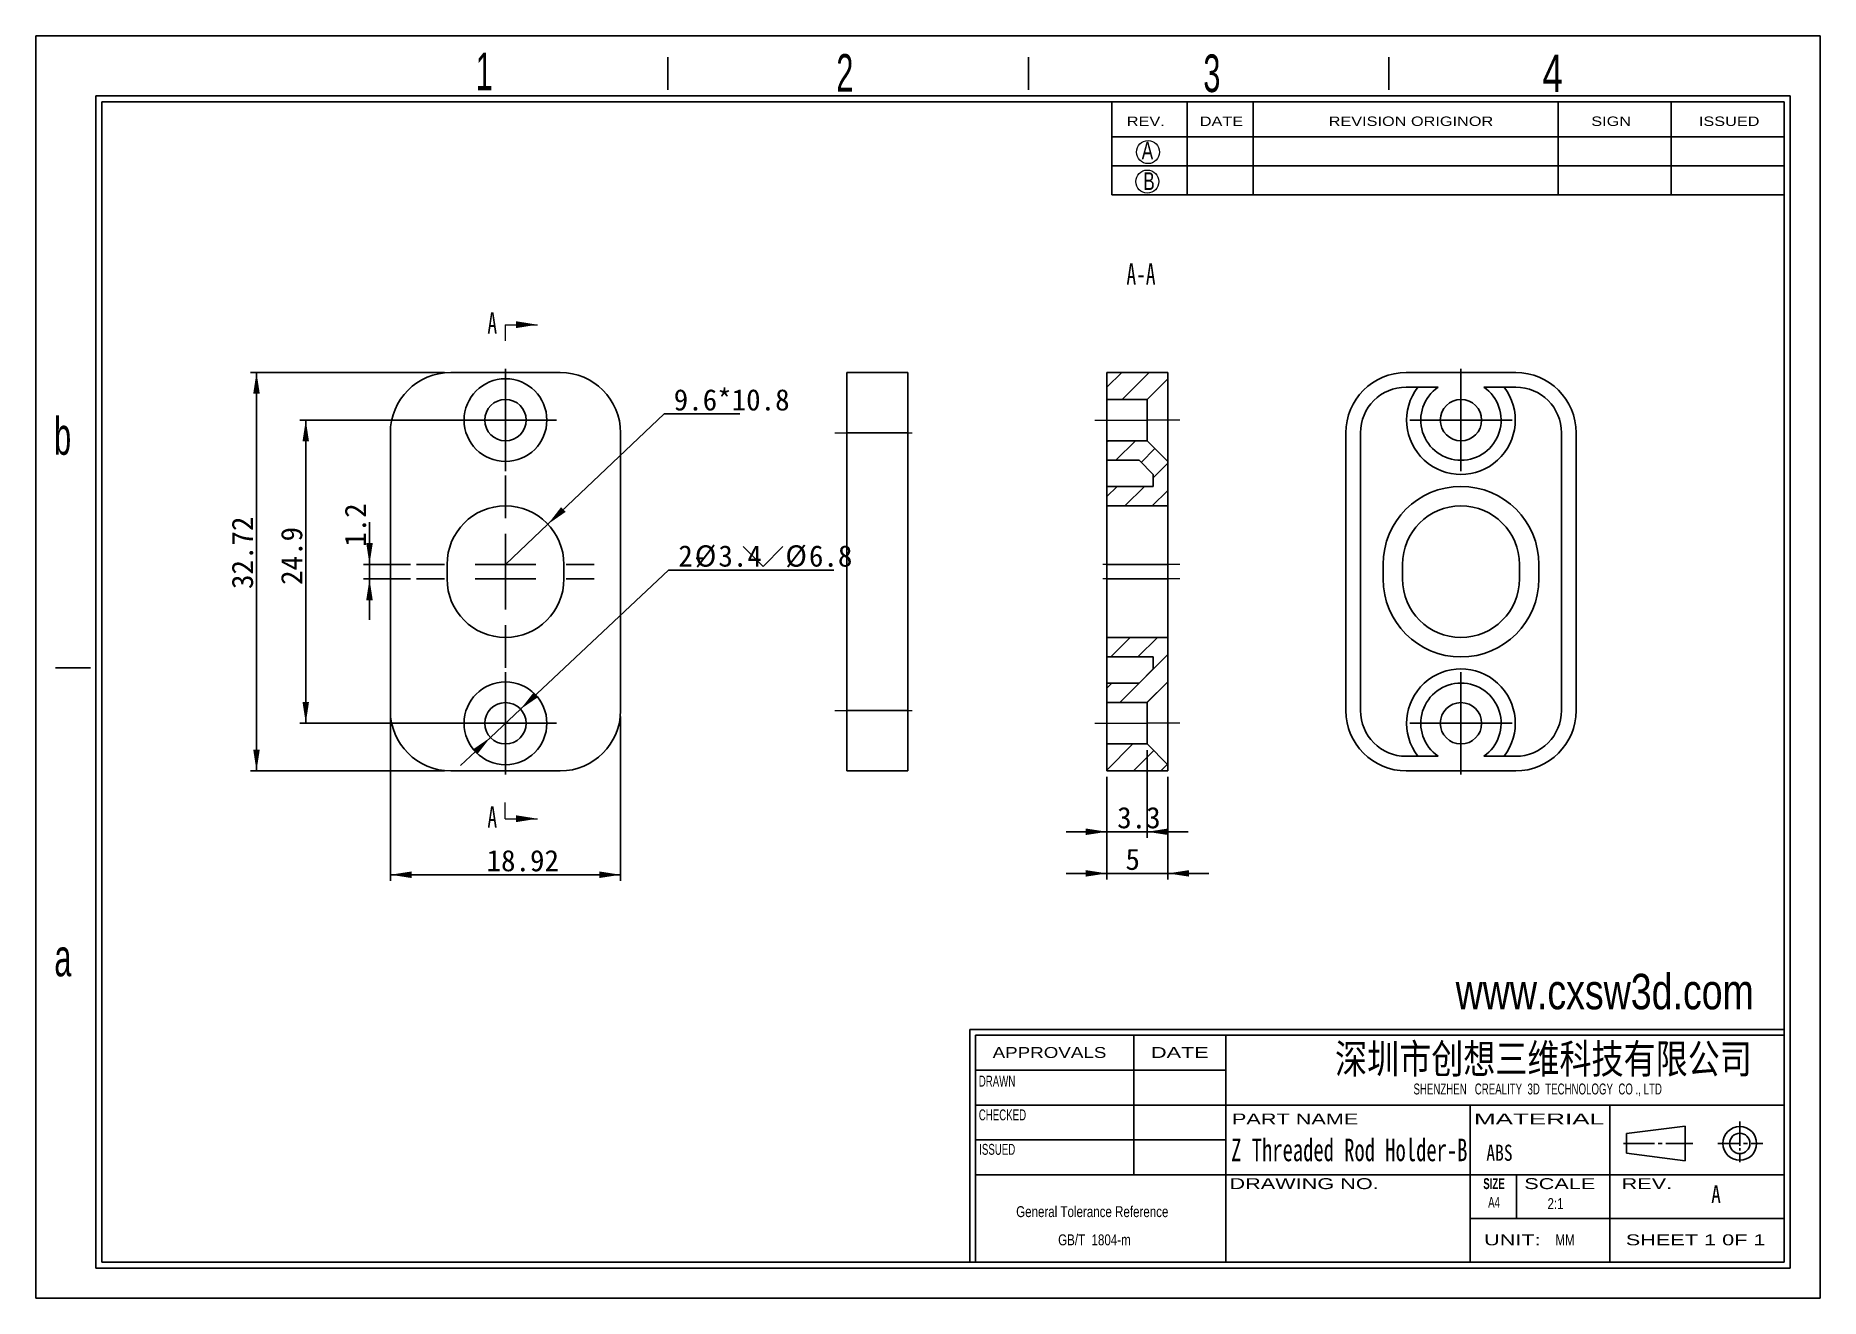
# Model space of a CAD drawing. Header units: millimetres. Extents: x 2 to 295, y 1 to 209.
import ezdxf

# ---------------------------------------------------------------- set-up
doc = ezdxf.new("R2010")
doc.units = ezdxf.units.MM
doc.linetypes.add('CENTER', pattern=[10.16, 6.35, -1.27, 1.27, -1.27])
doc.linetypes.add('CENTERX2', pattern=[20.32, 12.7, -2.54, 2.54, -2.54])
doc.layers.add('DIM', color=5, linetype='Continuous')
doc.layers.add('SLD-0', color=179, linetype='Continuous')
doc.layers.add('中心线', color=1, linetype='CENTER', lineweight=25)
doc.styles.add('SLDTEXTSTYLE0', font='arial.ttf', dxfattribs={"width": 0.7584})
doc.styles.add('SLDTEXTSTYLE1', font='arial.ttf', dxfattribs={"width": 0.63516})
doc.styles.add('SLDTEXTSTYLE10', font='', dxfattribs={"width": 0.8})
doc.styles.add('SLDTEXTSTYLE11', font='', dxfattribs={"width": 0.67})
doc.styles.add('SLDTEXTSTYLE12', font='')
doc.styles.add('SLDTEXTSTYLE13', font='', dxfattribs={"width": 0.67})
doc.styles.add('SLDTEXTSTYLE2', font='GOTHIC.TTF', dxfattribs={"width": 0.7304})
doc.styles.add('SLDTEXTSTYLE3', font='GOTHIC.TTF', dxfattribs={"width": 0.61171})
doc.styles.add('SLDTEXTSTYLE4', font='arialbd.ttf', dxfattribs={"width": 0.63516})
doc.styles.add('SLDTEXTSTYLE5', font='arial.ttf', dxfattribs={"width": 1.422})
doc.styles.add('SLDTEXTSTYLE6', font='arial.ttf', dxfattribs={"width": 1.2324})
doc.styles.add('SLDTEXTSTYLE7', font='arial.ttf', dxfattribs={"width": 1.7064})
doc.styles.add('SLDTEXTSTYLE8', font='', dxfattribs={"width": 0.8, "bigfont": 'bigfont'})
doc.styles.add('SLDTEXTSTYLE9', font='', dxfattribs={"width": 0.8})
doc.styles.get('SLDTEXTSTYLE10').set_extended_font_data('宋体', bold=True)
doc.styles.get('SLDTEXTSTYLE11').set_extended_font_data('宋体')
doc.styles.get('SLDTEXTSTYLE12').set_extended_font_data('宋体')
doc.styles.get('SLDTEXTSTYLE13').set_extended_font_data('仿宋_GB2312')
doc.styles.get('SLDTEXTSTYLE8').set_extended_font_data('宋体', bold=True)
doc.styles.get('SLDTEXTSTYLE9').set_extended_font_data('宋体')
doc.dimstyles.new('SLDDIMSTYLE0', dxfattribs={"dimtxt": 3.5, "dimasz": 3.5, "dimexe": 0, "dimexo": 0.0625, "dimgap": 0.875, "dimtad": 2, "dimlfac": 0.5, "dimrnd": 1e-09, "dimzin": 12, "dimdsep": 46, "dimtxsty": 'SLDTEXTSTYLE11', "dimsah": 1, "dimcen": 0.09, "dimadec": 0, "dimazin": 3, "dimtfac": 1, "dimtofl": 0, "dimtmove": 0, "dimatfit": 3, "dimfxl": 0, "dimfrac": 2, "dimtolj": 1, "dimtzin": 12, "dimarcsym": 0})
doc.dimstyles.new('SLDDIMSTYLE1', dxfattribs={"dimtxt": 3.5, "dimasz": 3.5, "dimexe": 0, "dimexo": 0.0625, "dimgap": 0.875, "dimtad": 0, "dimtih": 1, "dimtoh": 1, "dimlfac": 0.5, "dimrnd": 1e-09, "dimzin": 12, "dimdsep": 46, "dimtxsty": 'SLDTEXTSTYLE11', "dimsah": 1, "dimcen": 0, "dimadec": 0, "dimazin": 3, "dimtfac": 1, "dimtofl": 0, "dimtmove": 0, "dimatfit": 3, "dimfxl": 0, "dimfrac": 2, "dimtolj": 1, "dimtzin": 12, "dimarcsym": 0})
doc.dimstyles.new('SLDDIMSTYLE2', dxfattribs={"dimtxt": 3.5, "dimasz": 3.5, "dimexe": 0, "dimexo": 0.0625, "dimgap": 0.875, "dimtad": 2, "dimlfac": 0.5, "dimrnd": 1e-09, "dimzin": 12, "dimdsep": 46, "dimtxsty": 'SLDTEXTSTYLE11', "dimsah": 1, "dimcen": 0.09, "dimadec": 0, "dimazin": 3, "dimtfac": 1, "dimtmove": 0, "dimatfit": 0, "dimfxl": 0, "dimfrac": 2, "dimtolj": 1, "dimtzin": 12, "dimarcsym": 0})
doc.dimstyles.new('SLDDIMSTYLE3', dxfattribs={"dimtxt": 3.5, "dimasz": 3.5, "dimexe": 0, "dimexo": 0.0625, "dimgap": 0.875, "dimtad": 0, "dimtih": 1, "dimtoh": 1, "dimlfac": 0.5, "dimrnd": 1e-09, "dimzin": 12, "dimdsep": 46, "dimtxsty": 'SLDTEXTSTYLE11', "dimsah": 1, "dimcen": 0, "dimadec": 0, "dimazin": 3, "dimtfac": 1, "dimtmove": 0, "dimatfit": 3, "dimfxl": 0, "dimfrac": 2, "dimtolj": 1, "dimtzin": 12, "dimarcsym": 0})

# ---------------------------------------------------------------- blocks, each defined once
blk = doc.blocks.new('SW_NOTE_0')
at = {"layer": 'SLD-0', "color": 0, "char_height": 1.7927, "attachment_point": 2, "style": 'SLDTEXTSTYLE0'}
for s, insert in [('General Tolerance Reference ', (13.02, 2.31)), (' GB/T  1804-m', (13.11, -2.32))]:
    blk.add_mtext(s, dxfattribs=dict(at, insert=insert))
blk = doc.blocks.new('_D')
at = {"layer": 'DIM'}
for p, q in [((69.02, 153.36), (37.1, 153.36)), ((38.1, 87.92), (38.1, 153.36)), ((69.02, 87.92), (37.1, 87.92))]:
    blk.add_line(p, q, dxfattribs=at)
for points in [[(38.1, 153.36), (37.56, 149.86), (38.64, 149.86)], [(38.1, 87.92), (38.64, 91.42), (37.56, 91.42)]]:
    blk.add_solid(points, dxfattribs=at)
at = {"layer": 'DIM', "insert": (34.03, 117.79), "char_height": 3.5, "attachment_point": 1, "rotation": 90, "style": 'SLDTEXTSTYLE12'}
blk.add_mtext('32.72', dxfattribs=at)
blk = doc.blocks.new('_D_1')
at = {"layer": 'DIM'}
for p, q in [((60.1, 96.84), (60.1, 69.86)), ((97.94, 96.84), (97.94, 69.86)), ((60.1, 70.86), (97.94, 70.86))]:
    blk.add_line(p, q, dxfattribs=at)
for points in [[(60.1, 70.86), (63.6, 70.32), (63.6, 71.4)], [(97.94, 70.86), (94.44, 71.4), (94.44, 70.32)]]:
    blk.add_solid(points, dxfattribs=at)
at = {"layer": 'DIM', "insert": (75.91, 74.93), "char_height": 3.5, "attachment_point": 1, "style": 'SLDTEXTSTYLE12'}
blk.add_mtext('18.92', dxfattribs=at)
blk = doc.blocks.new('_D_2')
at = {"layer": 'DIM'}
for p, q in [((78.02, 145.54), (45.2, 145.54)), ((46.2, 95.74), (46.2, 145.54)), ((78.02, 95.74), (45.2, 95.74))]:
    blk.add_line(p, q, dxfattribs=at)
for points in [[(46.2, 145.54), (45.66, 142.04), (46.73, 142.04)], [(46.2, 95.74), (46.73, 99.24), (45.66, 99.24)]]:
    blk.add_solid(points, dxfattribs=at)
at = {"layer": 'DIM', "insert": (42.12, 118.47), "char_height": 3.5, "attachment_point": 1, "rotation": 90, "style": 'SLDTEXTSTYLE12'}
blk.add_mtext('24.9', dxfattribs=at)
blk = doc.blocks.new('_D_3')
at = {"layer": 'DIM'}
for p, q in [((85.99, 128.44), (105.09, 146.54)), ((105.09, 146.54), (117.56, 146.54)), ((79.02, 121.84), (85.99, 128.44))]:
    blk.add_line(p, q, dxfattribs=at)
blk.add_solid([(85.99, 128.44), (88.9, 130.46), (88.16, 131.24)], dxfattribs=at)
at = {"layer": 'DIM', "insert": (106.67, 150.62), "char_height": 3.5, "attachment_point": 1, "style": 'SLDTEXTSTYLE12'}
blk.add_mtext('9.6*10.8', dxfattribs=at)
blk = doc.blocks.new('_D_4')
at = {"layer": 'DIM'}
for p, q in [((56.67, 121.84), (56.67, 128.8)), ((63.42, 121.84), (55.67, 121.84)), ((56.67, 121.84), (56.67, 119.44)), ((63.42, 119.44), (55.67, 119.44)), ((56.67, 119.44), (56.67, 112.71))]:
    blk.add_line(p, q, dxfattribs=at)
for points in [[(56.67, 121.84), (57.21, 125.34), (56.13, 125.34)], [(56.67, 119.44), (56.13, 115.94), (57.21, 115.94)]]:
    blk.add_solid(points, dxfattribs=at)
at = {"layer": 'DIM', "insert": (52.6, 124.72), "char_height": 3.5, "attachment_point": 1, "rotation": 90, "style": 'SLDTEXTSTYLE12'}
blk.add_mtext('1.2', dxfattribs=at)
blk = doc.blocks.new('SW_SYMBOL_HOLE_SINK')
at = {"layer": 'DIM', "color": 0}
for p, q in [((0, 875), (800, 75)), ((800, 75), (1600, 875))]:
    blk.add_line(p, q, dxfattribs=at)
blk = doc.blocks.new('_D_5')
at = {"layer": 'DIM'}
for p, q in [((81.5, 98.06), (105.83, 120.9)), ((105.83, 120.9), (132.97, 120.9)), ((76.54, 93.41), (81.5, 98.06)), ((76.54, 93.41), (71.63, 88.81))]:
    blk.add_line(p, q, dxfattribs=at)
for points in [[(81.5, 98.06), (84.42, 100.07), (83.68, 100.85)], [(76.54, 93.41), (73.62, 91.41), (74.36, 90.62)]]:
    blk.add_solid(points, dxfattribs=at)
at = {"layer": 'DIM', "xscale": 0.004072727272727273, "yscale": 0.004072727272727273, "zscale": 0.004072727272727273}
blk.add_blockref('SW_SYMBOL_HOLE_SINK', (118.09, 121.19), dxfattribs=at)
at = {"layer": 'DIM', "char_height": 3.5, "attachment_point": 1, "style": 'SLDTEXTSTYLE12'}
for s, insert in [('2-', (107.42, 124.97)), ('%%c', (110.14, 124.97)), ('3.4', (114.01, 124.97)), ('%%c', (125.02, 124.97)), ('6.8', (128.89, 124.97))]:
    blk.add_mtext(s, dxfattribs=dict(at, insert=insert))
blk = doc.blocks.new('SW_CENTERMARKSYMBOL_0')
at = {"layer": '中心线', "color": 0}
for p, q in [((0, 5), (0, 8.4)), ((0, 0), (0, 5)), ((-5, 0), (-8.4, 0)), ((0, 0), (-5, 0)), ((0, 0), (0, -5)), ((0, 0), (5, 0)), ((5, 0), (8.4, 0)), ((0, -5), (0, -8.4))]:
    blk.add_line(p, q, dxfattribs=at)
blk = doc.blocks.new('SW_CENTERMARKSYMBOL_1')
at = {"layer": '中心线', "color": 0}
for p, q in [((0, 5), (0, 8.4)), ((0, 0), (0, 5)), ((-5, 0), (-8.4, 0)), ((0, 0), (-5, 0)), ((0, 0), (0, -5)), ((0, 0), (5, 0)), ((5, 0), (8.4, 0)), ((0, -5), (0, -8.4))]:
    blk.add_line(p, q, dxfattribs=at)
blk = doc.blocks.new('SW_CENTERMARKSYMBOL_2')
at = {"layer": '中心线', "color": 0}
for p, q in [((0, 10), (0, 14.6)), ((0, 0), (0, 5)), ((-10, 0), (-14.6, 0)), ((0, 0), (-5, 0)), ((0, 0), (0, -5)), ((0, 0), (5, 0)), ((10, 0), (14.6, 0)), ((0, -10), (0, -14.6))]:
    blk.add_line(p, q, dxfattribs=at)
blk = doc.blocks.new('SW_CENTERMARKSYMBOL_3')
at = {"layer": '中心线', "color": 0}
for p, q in [((0, 10), (0, 14.6)), ((0, 0), (0, 5)), ((-10, 0), (-14.6, 0)), ((0, 0), (-5, 0)), ((0, 0), (0, -5)), ((0, 0), (5, 0)), ((10, 0), (14.6, 0)), ((0, -10), (0, -14.6))]:
    blk.add_line(p, q, dxfattribs=at)
blk = doc.blocks.new('_D_6')
at = {"layer": 'DIM'}
for p, q in [((184.47, 91.34), (184.47, 76.92)), ((177.87, 86.92), (177.87, 76.92)), ((177.87, 77.92), (171.14, 77.92)), ((177.87, 77.92), (184.47, 77.92)), ((184.47, 77.92), (191.2, 77.92))]:
    blk.add_line(p, q, dxfattribs=at)
for points in [[(177.87, 77.92), (174.37, 78.46), (174.37, 77.38)], [(184.47, 77.92), (187.97, 77.38), (187.97, 78.46)]]:
    blk.add_solid(points, dxfattribs=at)
at = {"layer": 'DIM', "insert": (179.55, 81.99), "char_height": 3.5, "attachment_point": 1, "style": 'SLDTEXTSTYLE12'}
blk.add_mtext('3.3', dxfattribs=at)
blk = doc.blocks.new('_D_7')
at = {"layer": 'DIM'}
for p, q in [((177.87, 86.92), (177.87, 70.08)), ((187.87, 86.92), (187.87, 70.08)), ((177.87, 71.08), (171.14, 71.08)), ((187.87, 71.08), (177.87, 71.08)), ((187.87, 71.08), (194.6, 71.08))]:
    blk.add_line(p, q, dxfattribs=at)
for points in [[(177.87, 71.08), (174.37, 71.62), (174.37, 70.55)], [(187.87, 71.08), (191.37, 70.55), (191.37, 71.62)]]:
    blk.add_solid(points, dxfattribs=at)
at = {"layer": 'DIM', "insert": (180.91, 75.16), "char_height": 3.5, "attachment_point": 1, "style": 'SLDTEXTSTYLE12'}
blk.add_mtext('5', dxfattribs=at)
blk = doc.blocks.new('SW_CENTERMARKSYMBOL_4')
at = {"layer": '中心线', "color": 0}
for p, q in [((0, 5), (0, 8.4)), ((0, 0), (0, 5)), ((-5, 0), (-8.4, 0)), ((0, 0), (-5, 0)), ((0, 0), (0, -5)), ((0, 0), (5, 0)), ((5, 0), (8.4, 0)), ((0, -5), (0, -8.4))]:
    blk.add_line(p, q, dxfattribs=at)
blk = doc.blocks.new('SW_CENTERMARKSYMBOL_5')
at = {"layer": '中心线', "color": 0}
for p, q in [((0, 5), (0, 8.4)), ((0, 0), (0, 5)), ((-5, 0), (-8.4, 0)), ((0, 0), (-5, 0)), ((0, 0), (0, -5)), ((0, 0), (5, 0)), ((5, 0), (8.4, 0)), ((0, -5), (0, -8.4))]:
    blk.add_line(p, q, dxfattribs=at)

msp = doc.modelspace()

# ---------------------------------------------------------------- hatches: boundary and pattern name
at = {"linetype": 'Continuous', "lineweight": 18}
h = msp.add_hatch(dxfattribs=at)
h.set_pattern_fill('ANSI31', angle=3e-322, style=0)
edge = h.paths.add_edge_path(flags=0)
edge.add_line((187.866, 153.358), (177.866, 153.358))
edge.add_line((177.866, 153.358), (177.866, 148.937))
edge.add_line((177.866, 148.937), (184.466, 148.937))
edge.add_spline(control_points=[(184.466, 148.937), (185.599, 150.071), (186.733, 151.204), (187.866, 152.338)], knot_values=[0.0131056, 0.0131056, 0.0131056, 0.0131056, 0.0154961, 0.0154961, 0.0154961, 0.0154961], weights=[1, 1, 1, 1], degree=3, periodic=0)
edge.add_line((187.866, 152.338), (187.866, 153.358))
h = msp.add_hatch(dxfattribs=at)
h.set_pattern_fill('ANSI31', angle=3e-322, style=0)
edge = h.paths.add_edge_path(flags=0)
edge.add_line((177.866, 138.939), (183.141, 138.939))
edge.add_spline(control_points=[(183.141, 138.939), (183.916, 138.163), (184.691, 137.388), (185.466, 136.613)], knot_values=[0.01463, 0.01463, 0.01463, 0.01463, 0.0162763, 0.0162763, 0.0162763, 0.0162763], weights=[1, 1, 1, 1], degree=3, periodic=0)
edge.add_line((185.466, 136.613), (185.466, 134.638))
edge.add_line((185.466, 134.638), (177.866, 134.638))
edge.add_line((177.866, 134.638), (177.866, 131.438))
edge.add_line((177.866, 131.438), (187.866, 131.438))
edge.add_line((187.866, 131.438), (187.866, 138.739))
edge.add_spline(control_points=[(187.866, 138.739), (186.733, 139.872), (185.599, 141.005), (184.466, 142.139)], knot_values=[0.0059479, 0.0059479, 0.0059479, 0.0059479, 0.0083522, 0.0083522, 0.0083522, 0.0083522], weights=[1, 1, 1, 1], degree=3, periodic=0)
edge.add_line((184.466, 142.139), (177.866, 142.139))
edge.add_line((177.866, 142.139), (177.866, 138.939))
h = msp.add_hatch(dxfattribs=at)
h.set_pattern_fill('ANSI31', angle=3e-322, style=0)
edge = h.paths.add_edge_path(flags=0)
edge.add_line((185.466, 106.638), (185.466, 104.663))
edge.add_spline(control_points=[(185.466, 104.663), (184.691, 103.888), (183.916, 103.113), (183.141, 102.338)], knot_values=[0.0061661, 0.0061661, 0.0061661, 0.0061661, 0.0078104, 0.0078104, 0.0078104, 0.0078104], weights=[1, 1, 1, 1], degree=3, periodic=0)
edge.add_line((183.141, 102.338), (177.866, 102.338))
edge.add_line((177.866, 102.338), (177.866, 99.137))
edge.add_line((177.866, 99.137), (184.466, 99.137))
edge.add_spline(control_points=[(184.466, 99.137), (185.599, 100.271), (186.733, 101.404), (187.866, 102.538)], knot_values=[0.0131056, 0.0131056, 0.0131056, 0.0131056, 0.0154961, 0.0154961, 0.0154961, 0.0154961], weights=[1, 1, 1, 1], degree=3, periodic=0)
edge.add_line((187.866, 102.538), (187.866, 109.838))
edge.add_line((187.866, 109.838), (177.866, 109.838))
edge.add_line((177.866, 109.838), (177.866, 106.638))
edge.add_line((177.866, 106.638), (185.466, 106.638))
h = msp.add_hatch(dxfattribs=at)
h.set_pattern_fill('ANSI31', angle=3e-322, style=0)
edge = h.paths.add_edge_path(flags=0)
edge.add_line((184.466, 92.339), (177.866, 92.339))
edge.add_line((177.866, 92.339), (177.866, 87.918))
edge.add_line((177.866, 87.918), (187.866, 87.918))
edge.add_line((187.866, 87.918), (187.866, 88.939))
edge.add_spline(control_points=[(187.866, 88.939), (186.733, 90.072), (185.599, 91.205), (184.466, 92.339)], knot_values=[0.0059479, 0.0059479, 0.0059479, 0.0059479, 0.0083522, 0.0083522, 0.0083522, 0.0083522], weights=[1, 1, 1, 1], degree=3, periodic=0)

# ---------------------------------------------------------------- linework, layer by layer
at = {"color": 7, "linetype": 'Continuous', "lineweight": 18}
for p, q in [((78.951, 161.211), (78.951, 158.551)), ((78.951, 161.211), (84.271, 161.211)), ((78.951, 80.065), (78.951, 82.725)), ((78.951, 80.065), (84.271, 80.065))]:
    msp.add_line(p, q, dxfattribs=at)
at = {"color": 7, "linetype": 'Continuous', "lineweight": 25}
for p, q in [((70.019, 153.358), (88.019, 153.358)), ((145.135, 153.358), (135.135, 153.358)), ((135.135, 153.358), (135.135, 143.438)), ((145.135, 143.438), (145.135, 153.358)), ((177.866, 153.358), (187.866, 153.358)), ((177.866, 153.358), (177.866, 148.937)), ((187.866, 153.358), (187.866, 152.338)), ((245.051, 153.358), (227.051, 153.358)), ((187.866, 152.338), (184.466, 148.937)), ((187.866, 138.739), (187.866, 152.338)), ((227.051, 150.958), (232.285, 150.958)), ((239.817, 150.958), (245.051, 150.958)), ((184.466, 148.937), (177.866, 148.937)), ((177.866, 142.139), (177.866, 148.937)), ((184.466, 142.139), (184.466, 148.937)), ((60.099, 97.838), (60.099, 143.438)), ((97.939, 143.438), (97.939, 97.838)), ((135.135, 143.438), (145.135, 143.438)), ((135.135, 97.838), (135.135, 143.438)), ((145.135, 97.838), (145.135, 143.438)), ((177.866, 142.139), (184.466, 142.139)), ((177.866, 142.139), (177.866, 138.939)), ((184.466, 142.139), (187.866, 138.739)), ((217.131, 143.438), (217.131, 97.838)), ((219.531, 97.838), (219.531, 143.438)), ((252.571, 143.438), (252.571, 97.838)), ((254.971, 97.838), (254.971, 143.438)), ((177.866, 138.939), (183.141, 138.939)), ((177.866, 138.938), (177.866, 138.939)), ((177.866, 138.938), (183.141, 138.938)), ((177.866, 134.638), (177.866, 138.938)), ((183.141, 138.938), (183.141, 138.939)), ((183.141, 138.939), (185.466, 136.613)), ((183.141, 138.938), (185.466, 136.613)), ((187.866, 138.739), (187.866, 131.438)), ((185.466, 136.613), (185.466, 134.638)), ((185.466, 134.638), (177.866, 134.638)), ((177.866, 134.638), (177.866, 134.638)), ((185.466, 134.638), (177.866, 134.638)), ((177.866, 134.638), (177.866, 131.438)), ((177.866, 121.838), (177.866, 131.438)), ((187.866, 131.438), (177.866, 131.438)), ((187.866, 121.838), (187.866, 131.438)), ((69.419, 121.838), (69.419, 119.438)), ((88.619, 119.438), (88.619, 121.838)), ((187.866, 121.838), (177.866, 121.838)), ((177.866, 119.438), (177.866, 121.838)), ((187.866, 119.438), (187.866, 121.838)), ((223.251, 121.838), (223.251, 119.438)), ((226.451, 119.438), (226.451, 121.838)), ((245.651, 119.438), (245.651, 121.838)), ((248.851, 119.438), (248.851, 121.838)), ((177.866, 119.438), (187.866, 119.438)), ((177.866, 109.838), (177.866, 119.438)), ((187.866, 109.838), (187.866, 119.438)), ((177.866, 109.838), (187.866, 109.838)), ((177.866, 109.838), (177.866, 106.638)), ((187.866, 109.838), (187.866, 102.538)), ((177.866, 106.638), (185.466, 106.638)), ((177.866, 106.638), (185.466, 106.638)), ((177.866, 106.638), (177.866, 106.638)), ((177.866, 102.338), (177.866, 106.638)), ((185.466, 106.638), (185.466, 104.663)), ((185.466, 104.664), (183.141, 102.338)), ((185.466, 104.663), (183.141, 102.338)), ((183.141, 102.338), (177.866, 102.338)), ((183.141, 102.338), (177.866, 102.338)), ((177.866, 102.338), (177.866, 102.338)), ((177.866, 102.338), (177.866, 99.137)), ((183.141, 102.338), (183.141, 102.338)), ((187.866, 102.538), (184.466, 99.137)), ((187.866, 88.939), (187.866, 102.538)), ((145.135, 97.838), (135.135, 97.838)), ((135.135, 97.838), (135.135, 87.918)), ((145.135, 87.918), (145.135, 97.838)), ((184.466, 99.137), (177.866, 99.137)), ((177.866, 92.339), (177.866, 99.137)), ((184.466, 92.339), (184.466, 99.137)), ((177.866, 92.339), (184.466, 92.339)), ((177.866, 92.339), (177.866, 87.918)), ((184.466, 92.339), (187.866, 88.939)), ((187.866, 88.939), (187.866, 87.918)), ((232.285, 90.318), (227.051, 90.318)), ((245.051, 90.318), (239.817, 90.318)), ((88.019, 87.918), (70.019, 87.918)), ((135.135, 87.918), (145.135, 87.918)), ((187.866, 87.918), (177.866, 87.918)), ((227.051, 87.918), (245.051, 87.918))]:
    msp.add_line(p, q, dxfattribs=at)
for centre, radius in [((79.019, 145.538), 6.8), ((79.019, 145.538), 3.4), ((236.051, 145.538), 3.4), ((79.019, 95.738), 6.8), ((79.019, 95.738), 3.4), ((236.051, 95.738), 3.4)]:
    msp.add_circle(centre, radius, dxfattribs=at)
for centre, radius, start, end in [((70.019, 143.438), 9.92, 90, 180), ((88.019, 143.438), 9.92, 0, 90), ((227.051, 143.438), 9.92, 90, 180), ((245.051, 143.438), 9.92, 0, 90), ((227.051, 143.438), 7.52, 90, 180), ((236.051, 145.538), 8.925, 142.60907, 37.39093), ((236.051, 145.538), 6.6, 124.79368, 55.20632), ((245.051, 143.438), 7.52, 0, 90), ((236.051, 121.838), 12.8, 0, 180), ((79.019, 121.838), 9.6, 0, 180), ((236.051, 121.838), 9.6, 0, 180), ((79.019, 119.438), 9.6, 180, 0), ((236.051, 119.438), 12.8, 180, 0), ((236.051, 119.438), 9.6, 180, 0), ((236.051, 95.738), 8.925, 322.60907, 217.39093), ((236.051, 95.738), 6.6, 304.79368, 235.20632), ((70.019, 97.838), 9.92, 180, 270), ((88.019, 97.838), 9.92, 270, 0), ((227.051, 97.838), 9.92, 180, 270), ((227.051, 97.838), 7.52, 180, 270), ((245.051, 97.838), 7.52, 270, 0), ((245.051, 97.838), 9.92, 270, 0)]:
    msp.add_arc(centre, radius, start, end, dxfattribs=at)
at = {"color": 7, "linetype": 'Continuous', "lineweight": 18}
for points in [[(84.271, 161.211), (80.771, 161.771), (80.771, 160.651)], [(84.271, 80.065), (80.771, 80.625), (80.771, 79.505)]]:
    msp.add_solid(points, dxfattribs=at)
at = {"layer": 'SLD-0'}
for p, q in [((1.812, 208.674), (295.107, 208.674)), ((1.812, 1.294), (1.812, 208.674)), ((295.107, 208.674), (295.107, 1.294)), ((12.675, 7.219), (12.675, 197.811)), ((12.675, 197.811), (289.181, 197.811)), ((252.017, 197.811), (252.017, 182.514)), ((270.599, 197.811), (270.599, 182.514)), ((289.181, 197.811), (289.181, 7.219)), ((289.181, 7.219), (12.675, 7.219)), ((295.107, 1.294), (1.812, 1.294))]:
    msp.add_line(p, q, dxfattribs=at)
at = {"layer": 'SLD-0', "color": 6, "linetype": 'Continuous'}
for p, q in [((105.701, 199.786), (105.701, 205.169)), ((164.952, 199.786), (164.952, 205.169)), ((224.204, 199.786), (224.204, 205.169)), ((11.687, 6.231), (11.687, 198.799)), ((11.687, 198.799), (290.169, 198.799)), ((290.169, 198.799), (290.169, 6.231)), ((10.805, 104.853), (5.068, 104.853)), ((290.169, 6.231), (11.687, 6.231))]:
    msp.add_line(p, q, dxfattribs=at)
at = {"layer": 'SLD-0', "color": 179, "linetype": 'Continuous'}
for p, q in [((178.659, 197.811), (178.659, 182.514)), ((191.05, 197.811), (191.05, 182.514)), ((201.886, 197.811), (201.886, 182.514)), ((178.659, 192.074), (289.181, 192.074)), ((178.659, 187.294), (289.181, 187.294)), ((178.659, 182.514), (289.181, 182.514)), ((289.181, 45.462), (155.33, 45.462)), ((155.33, 45.462), (155.33, 7.219)), ((289.181, 44.506), (156.286, 44.506)), ((156.286, 44.506), (156.286, 7.219)), ((182.281, 44.506), (182.281, 21.56)), ((197.398, 44.506), (197.398, 7.219)), ((197.398, 38.77), (156.286, 38.77)), ((289.181, 33.033), (156.286, 33.033)), ((237.553, 33.033), (237.553, 7.219)), ((260.499, 7.219), (260.499, 33.033)), ((263.255, 28.354), (272.888, 29.538)), ((272.888, 23.846), (272.888, 29.538)), ((281.869, 26.35), (281.869, 30.316)), ((197.398, 27.297), (156.286, 27.297)), ((262.786, 26.733), (267.83, 26.733)), ((263.255, 25.106), (263.255, 28.354)), ((268.461, 26.733), (269.091, 26.733)), ((269.722, 26.733), (274.136, 26.733)), ((281.869, 26.733), (278.268, 26.733)), ((282.5, 26.733), (283.13, 26.733)), ((283.761, 26.733), (285.653, 26.733)), ((263.255, 25.106), (272.888, 23.846)), ((281.869, 25.966), (281.869, 25.583)), ((281.869, 25.2), (281.869, 23.667)), ((289.181, 21.56), (156.286, 21.56)), ((245.202, 21.56), (245.202, 14.39)), ((237.553, 14.39), (289.181, 14.39))]:
    msp.add_line(p, q, dxfattribs=at)
at = {"layer": 'SLD-0', "lineweight": 18}
for centre in [(184.622, 189.564), (184.499, 184.715)]:
    msp.add_circle(centre, 1.894, dxfattribs=at)
at = {"layer": 'SLD-0', "color": 179, "linetype": 'Continuous'}
for radius in [2.771, 1.669]:
    msp.add_circle((281.869, 26.733), radius, dxfattribs=at)
at = {"layer": '中心线', "linetype": 'CENTERX2', "lineweight": 18}
for p, q in [((175.866, 145.538), (184.466, 145.538)), ((189.866, 145.538), (184.466, 145.538)), ((133.135, 143.438), (147.135, 143.438)), ((189.866, 121.838), (175.866, 121.838)), ((189.866, 119.438), (175.866, 119.438)), ((133.135, 97.838), (147.135, 97.838)), ((175.866, 95.738), (184.466, 95.738)), ((189.866, 95.738), (184.466, 95.738))]:
    msp.add_line(p, q, dxfattribs=at)

# ---------------------------------------------------------------- block references
at = {"layer": 'SLD-0', "color": 179}
msp.add_blockref('SW_NOTE_0', (162.438, 14.111), dxfattribs=at)
at = {"layer": '中心线'}
for name, p in [('SW_CENTERMARKSYMBOL_0', (79.019, 145.538)), ('SW_CENTERMARKSYMBOL_4', (236.051, 145.538)), ('SW_CENTERMARKSYMBOL_3', (79.019, 121.838)), ('SW_CENTERMARKSYMBOL_2', (79.019, 119.438)), ('SW_CENTERMARKSYMBOL_1', (79.019, 95.738)), ('SW_CENTERMARKSYMBOL_5', (236.051, 95.738))]:
    msp.add_blockref(name, p, dxfattribs=at)

# ---------------------------------------------------------------- texts
at = {"color": 7, "linetype": 'Continuous', "lineweight": 0, "insert": (183.463, 171.289), "char_height": 3.5, "attachment_point": 2, "style": 'SLDTEXTSTYLE13'}
msp.add_mtext('A-A', dxfattribs=at)
at = {"color": 7, "linetype": 'Continuous', "char_height": 3.5, "attachment_point": 1, "style": 'SLDTEXTSTYLE13'}
for insert in [(76.05, 163.247), (76.05, 82.102)]:
    msp.add_mtext('A', dxfattribs=dict(at, insert=insert))
at = {"layer": 'SLD-0'}
for s, insert, char_height, attachment_point, style in [('1', (74.111, 205.899), 6.172, 1, 'SLDTEXTSTYLE3'), ('2', (133.388, 205.655), 6.172, 1, 'SLDTEXTSTYLE3'), ('3', (193.707, 205.593), 6.172, 1, 'SLDTEXTSTYLE3'), ('4', (249.441, 205.587), 6.172, 1, 'SLDTEXTSTYLE2'), ('A', (183.578, 191.252), 2.903, 1, 'SLDTEXTSTYLE2'), ('B', (183.832, 186.237), 2.903, 1, 'SLDTEXTSTYLE2'), ('b', (4.835, 146.019), 6.172, 1, 'SLDTEXTSTYLE3'), ('a', (4.88, 60.351), 6.172, 1, 'SLDTEXTSTYLE3'), ('深圳市创想三维科技有限公司', (249.607, 43.039), 4.82808, 2, 'SLDTEXTSTYLE8'), (' Z Threaded Rod Holder-B', (196.598, 27.516), 3.70417, 1, 'SLDTEXTSTYLE11'), ('ABS', (242.38, 26.525), 2.6458, 2, 'SLDTEXTSTYLE10'), ('A', (277.178, 19.854), 2.91, 1, 'SLDTEXTSTYLE9')]:
    msp.add_mtext(s, dxfattribs=dict(at, insert=insert, char_height=char_height, attachment_point=attachment_point, style=style))
at = {"layer": 'SLD-0', "color": 179}
for s, insert, char_height, attachment_point, style in [('REV.', (181.129, 195.4), 1.5536, 1, 'SLDTEXTSTYLE6'), ('DATE', (193.126, 195.4), 1.5536, 1, 'SLDTEXTSTYLE6'), ('REVISION ORIGINOR', (214.308, 195.4), 1.55363, 1, 'SLDTEXTSTYLE6'), ('SIGN', (257.466, 195.4), 1.5536, 1, 'SLDTEXTSTYLE6'), ('ISSUED', (275.148, 195.4), 1.5536, 1, 'SLDTEXTSTYLE6'), ('APPROVALS', (168.427, 42.563), 1.7927, 2, 'SLDTEXTSTYLE6'), ('DATE', (189.85, 42.563), 1.7927, 2, 'SLDTEXTSTYLE5'), ('DRAWN', (159.804, 37.853), 1.7927, 2, 'SLDTEXTSTYLE1'), ('SHENZHEN   CREALITY  3D  TECHNOLOGY  CO ., LTD', (248.66, 36.569), 1.79265, 2, 'SLDTEXTSTYLE1'), ('CHECKED', (160.696, 32.315), 1.7927, 2, 'SLDTEXTSTYLE1'), ('PART NAME', (208.794, 31.645), 1.7927, 2, 'SLDTEXTSTYLE5'), ('MATERIAL', (248.88, 31.645), 1.7927, 2, 'SLDTEXTSTYLE7'), ('ISSUED', (159.837, 26.654), 1.7927, 2, 'SLDTEXTSTYLE1'), ('DRAWING NO.', (210.268, 21.022), 1.79265, 2, 'SLDTEXTSTYLE5'), ('SIZE', (241.479, 21.022), 1.7927, 2, 'SLDTEXTSTYLE4'), ('SCALE', (252.289, 21.022), 1.7927, 2, 'SLDTEXTSTYLE5'), ('REV.', (266.61, 21.022), 1.7927, 2, 'SLDTEXTSTYLE5'), ('A4', (241.49, 17.953), 1.7927, 2, 'SLDTEXTSTYLE1'), ('2:1', (251.596, 17.745), 1.7927, 2, 'SLDTEXTSTYLE0'), ('UNIT:', (244.499, 11.791), 1.7927, 2, 'SLDTEXTSTYLE5'), ('MM', (253.161, 11.791), 1.7927, 2, 'SLDTEXTSTYLE0'), ('SHEET 1 0F 1', (274.62, 11.791), 1.79265, 2, 'SLDTEXTSTYLE5')]:
    msp.add_mtext(s, dxfattribs=dict(at, insert=insert, char_height=char_height, attachment_point=attachment_point, style=style))
at = {"layer": 'SLD-0', "color": 5, "insert": (235.183, 54.585), "char_height": 5.82083, "attachment_point": 1, "style": 'SLDTEXTSTYLE0'}
msp.add_mtext('www.cxsw3d.com', dxfattribs=at)

# ---------------------------------------------------------------- dimensions: what is measured, and where the dimension line sits
at = {"layer": 'DIM'}
for base, p1, p2, dimstyle, picture, middle in [((38.099, 153.358), (70.019, 87.918), (70.019, 153.358), 'SLDDIMSTYLE0', '_D', (38.099, 121.189)), ((46.196, 145.538), (79.019, 95.738), (79.019, 145.538), 'SLDDIMSTYLE0', '_D_2', (46.196, 121.189)), ((56.672, 119.438), (64.419, 121.838), (64.419, 119.438), 'SLDDIMSTYLE2', '_D_4', (56.672, 126.759))]:
    dim = msp.add_linear_dim(base=base, p1=p1, p2=p2, angle=90, dimstyle=dimstyle, dxfattribs=at)
    dim.commit()
    dim.dimension.update_dxf_attribs({"geometry": picture, "text_midpoint": middle, "dimtype": 160})
dim = msp.add_radius_dim(center=(79.019, 121.838), mpoint=(85.987, 128.442), text='9.6*10.8', dimstyle='SLDDIMSTYLE1', override={"dimpost": '<>'}, dxfattribs=at)
dim.commit()
dim.dimension.update_dxf_attribs({"geometry": '_D_3', "text_midpoint": (112.119, 148.581), "dimtype": 164})
dim = msp.add_diameter_dim_2p(p1=(81.498, 98.065), p2=(76.54, 93.411), text='2-<>{\\fGDT;w}%%c6.8', dimstyle='SLDDIMSTYLE3', dxfattribs=at)
dim.commit()
dim.dimension.update_dxf_attribs({"geometry": '_D_5', "text_midpoint": (120.195, 123.439), "dimtype": 163})
for base, p1, p2, dimstyle, picture, middle in [((97.939, 70.861), (60.099, 97.838), (97.939, 97.838), 'SLDDIMSTYLE0', '_D_1', (79.311, 70.861)), ((184.466, 77.918), (177.866, 87.918), (184.466, 92.338), 'SLDDIMSTYLE2', '_D_6', (181.589, 77.918)), ((177.866, 71.084), (187.866, 87.918), (177.866, 87.918), 'SLDDIMSTYLE2', '_D_7', (181.589, 71.084))]:
    dim = msp.add_linear_dim(base=base, p1=p1, p2=p2, dimstyle=dimstyle, dxfattribs=at)
    dim.commit()
    dim.dimension.update_dxf_attribs({"geometry": picture, "text_midpoint": middle, "dimtype": 160})

doc.saveas('drawing.dxf')
